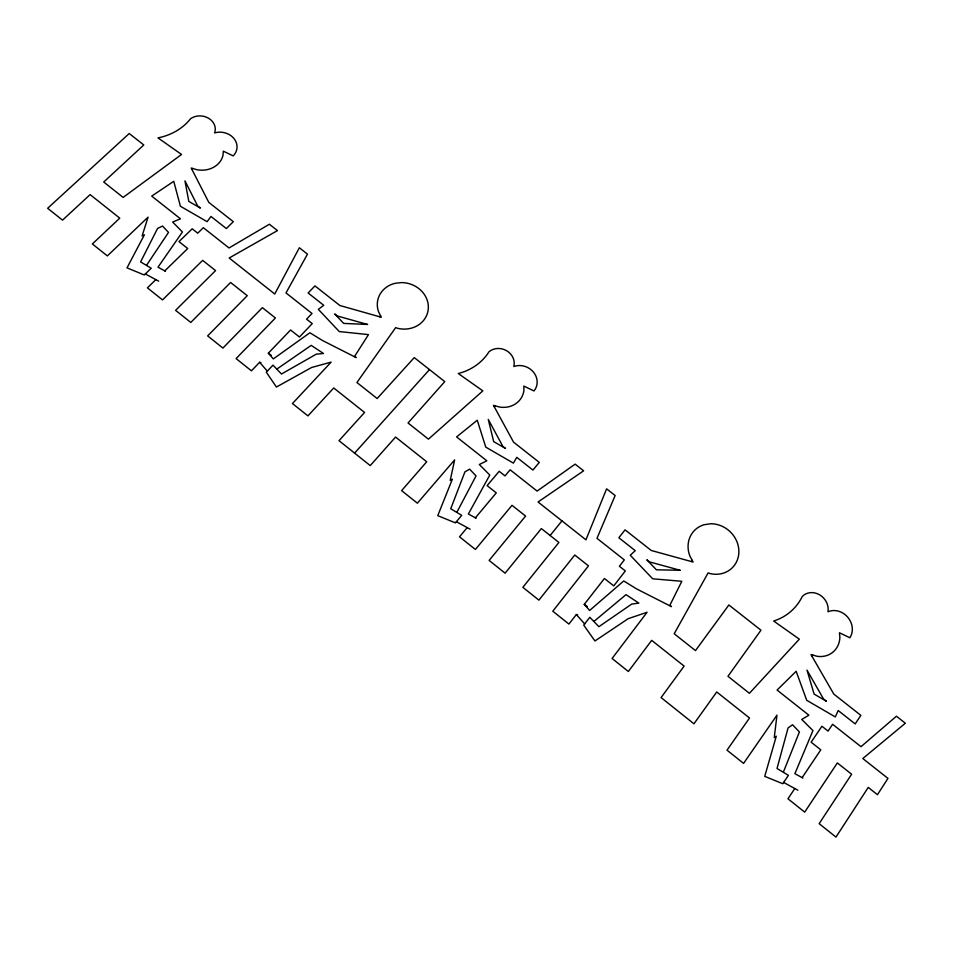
<?xml version="1.0" encoding="UTF-8"?>
<svg xmlns="http://www.w3.org/2000/svg" width="953" height="953" viewBox="0 0 953 953"><rect width="100%" height="100%" fill="white"/><g stroke="black" fill="none" stroke-linecap="round" stroke-linejoin="round"><path stroke-width="1.43" d="M783.473 771.87L799.424 731.94L792.539 724.78L788.083 727.901L777.017 768.475L788.429 775.337L782.758 783.711L764.735 776.373L776.278 736.204L774.241 737.634L776.981 715.131L743.578 763.389L726.996 750.166L749.511 718.002L716.739 691.985L693.951 723.803L661.084 697.584L684.123 666.099L651.685 640.356L628.372 671.496L612.088 658.499L647.075 612.267L628.182 618.688L594.934 640.976L583.736 625.132L589.812 617.282L598.889 626.693L631.744 604.059L638.855 603.118L626.026 594.648L594.184 621.225M691.652 561.615L692.247 560.424M456.999 512.035L476.047 475.904L469.626 469.15L464.909 471.902L450.733 508.759L461.728 515.347L455.391 522.863L437.761 515.656L452.365 479.18L450.209 480.431L454.641 459.894L417.378 503.196L401.618 490.628L426.706 461.776L395.566 437.058L370.24 465.588L339.006 440.679L364.57 412.458L333.729 387.978L307.938 415.889L292.452 403.548L331.144 362.104L311.607 367.489L276.43 387.025L266.292 372.194L272.999 365.154L281.469 374.029L316.277 354.159L323.508 353.492L311.19 345.379L277.12 368.894M379.866 316.837L380.557 315.753M146.679 265.077L168.514 232.413L162.522 226.052L157.567 228.434L140.591 261.896L151.217 268.234L144.284 274.964L127.011 267.876L144.391 234.795L142.116 235.891L148.072 217.141L107.355 255.904L92.37 243.956L119.756 218.142L90.118 194.615L62.517 220.143L47.65 208.278L129.227 133.527L143.784 144.963L103.722 182.023L123.14 197.402L181.535 154.469L158.007 137.899A55.965 46.923 4.4 0 0 190.564 118.732A14.962 12.723 6.1 0 1 208.552 118.243A14.962 12.723 6.1 0 1 214.592 132.908A16.594 14.2 6.7 0 1 233.985 138.554A16.594 14.2 6.7 0 1 233.199 155.899L223.288 151.158L223.026 155.232A22.253 19.036 5.8 0 1 197.009 169.741L191.219 168.026L208.814 202.405L233.318 221.68L226.326 228.553L210.97 216.462L207.123 221.668L180.403 206.241L173.756 181.32L151.706 196.104L180.498 218.845L172.624 222.037L182.452 231.984L157.995 267.185L165.5 271.248M794.814 788.536L787.952 798.781L804.689 812.135L837.342 762.924L851.625 774.229L819.151 823.666L835.984 837.091L868.243 787.392L877.451 794.695L887.958 778.398L862.799 758.528L905.35 723.232L896.416 716.227L861 746.687L832.624 724.292L828.062 731.082L821.927 726.246L811.146 742.184L820.795 749.832L802.14 777.624M577.637 614.816L576.351 614.542L568.929 624.072L552.788 611.207L588.477 565.868L574.766 555.015L538.91 600.14L522.852 587.322L558.899 542.448L541.364 528.57L505.114 573.182L489.139 560.435L525.579 516.061L511.999 505.316L475.404 549.476L459.513 536.801L467.196 527.617M802.867 778.029L794.885 773.681L812.945 730.594L801.735 719.444L808.883 715.191L777.076 690.055L796.148 671.293L806.726 700.312L835.304 716.93L838.211 710.545L855.175 723.911L860.857 715.369L833.792 694.07L810.991 654.568L816.912 656.248A23.503 20.883 50.6 0 0 839.879 637.581L839.45 632.768L849.885 637.771A17.571 15.522 50.3 0 0 847.801 617.27A17.571 15.522 50.3 0 0 827.99 611.766A15.76 13.985 49 0 0 819.687 594.863A15.76 13.985 49 0 0 802.259 596.495A58.157 52.236 45.5 0 1 773.669 621.022L799.329 639.165L749.415 693.308L727.961 676.308L760.97 630.195L728.878 604.976L695.476 650.601L674.2 633.745L708.127 572.872L709.925 573.551A26.565 24.028 43.3 0 0 738.873 551.811A26.565 24.028 43.3 0 0 710.485 523.769L704.088 524.734A26.565 24.028 43.3 0 0 689.853 555.944L693.105 562.02L651.244 550.477L625.049 529.856L618.854 537.754L635.246 550.667L630.255 555.265L652.698 578.805L681.824 581.294L669.816 605.346L671.472 606.644L636.711 588.966L623.738 580.961L589.645 610.468L584.26 604.381L604.428 578.495L613.768 585.892L625.335 570.942L619.39 566.261L624.322 559.911L596.971 538.338L615.15 495.536L606.608 488.841L585.94 539.827L538.04 501.993L583.629 470.806L575.135 464.147L537.099 491.081L510.129 469.805L505.007 475.904L499.181 471.294L487.126 485.613L496.287 492.868L475.392 517.824M550.131 535.503L561.936 520.874M354.599 453.116L429.493 369.597M260.896 362.581L259.621 362.295L251.437 370.824L236.094 358.59L275.405 317.968L262.373 307.652L222.907 348.071L207.647 335.897L247.268 295.692L230.59 282.481L190.779 322.448L175.59 310.333L215.569 270.592L202.655 260.372L162.534 299.921L147.417 287.854L155.839 279.634M476.107 518.206L468.364 514.012L489.794 475.035L479.311 464.516L486.84 460.811L456.594 436.927L477.25 420.237L485.768 447.124L513.381 463.122L516.788 457.357L532.918 470.055L539.291 462.396L513.548 442.144L493.475 405.299L499.324 407.002A22.372 20.37 23.5 0 0 523.912 390.504L523.84 386.072L534.014 390.956A16.713 15.153 24.7 0 0 533.43 372.087A16.713 15.153 24.7 0 0 513.822 366.512A15.034 13.604 22.7 0 0 506.71 350.775A15.034 13.604 22.7 0 0 488.972 351.8A56.001 50.39 18.1 0 1 458.286 373.528L482.837 390.861L428.445 439.154L408.039 422.989L444.777 381.605L414.245 357.601L377.162 398.545L356.934 382.522L395.674 327.606L397.437 328.273A25.719 23.063 15.5 0 0 428.266 309.094A25.719 23.063 15.5 0 0 401.678 282.588L395.138 283.303A25.719 23.063 15.5 0 0 378.472 311.571L381.295 317.242L339.887 305.52L314.955 285.912L308.129 292.988L323.722 305.27L318.35 309.356L339.268 331.561L368.489 334.622L354.599 356.362L356.172 357.601L322.388 340.447L309.892 332.764L273.332 358.912L268.341 353.182L290.582 329.988L299.456 337.017L312.227 323.615L306.58 319.16L312.012 313.466L285.995 292.94L307.474 254.129L299.349 247.756L274.75 294.012L229.173 258.001L277.466 230.59L269.377 224.241L229.018 247.971L203.346 227.707L197.736 233.175L192.196 228.791L178.985 241.621L187.705 248.53L164.821 270.866M811.777 655.926L812.718 654.985M494.166 406.574L495.191 405.74M191.827 169.205L192.923 168.467M145.344 273.94L158.698 281.183M456.368 521.72L470.151 529.213M783.628 782.437L797.864 790.204M268.341 353.182L271.2 355.29M584.26 604.381L587.262 606.584M576.351 614.542L584.665 623.929M259.621 362.295L267.316 371.122M680.049 570.251L656.403 569.811L646.837 559.804L649.493 561.889L680.049 570.251M367.513 324.449L343.676 323.412L334.753 313.966L337.279 315.955L367.513 324.449M200.166 207.945L188.801 201.393L184.953 180.867L197.688 206.003L200.166 207.945M505.435 448.41L493.69 441.608L488.27 419.427L502.839 446.361L505.435 448.41M826.263 701.134L814.112 694.082L806.988 670.09L823.535 698.99L826.263 701.134"/></g></svg>
